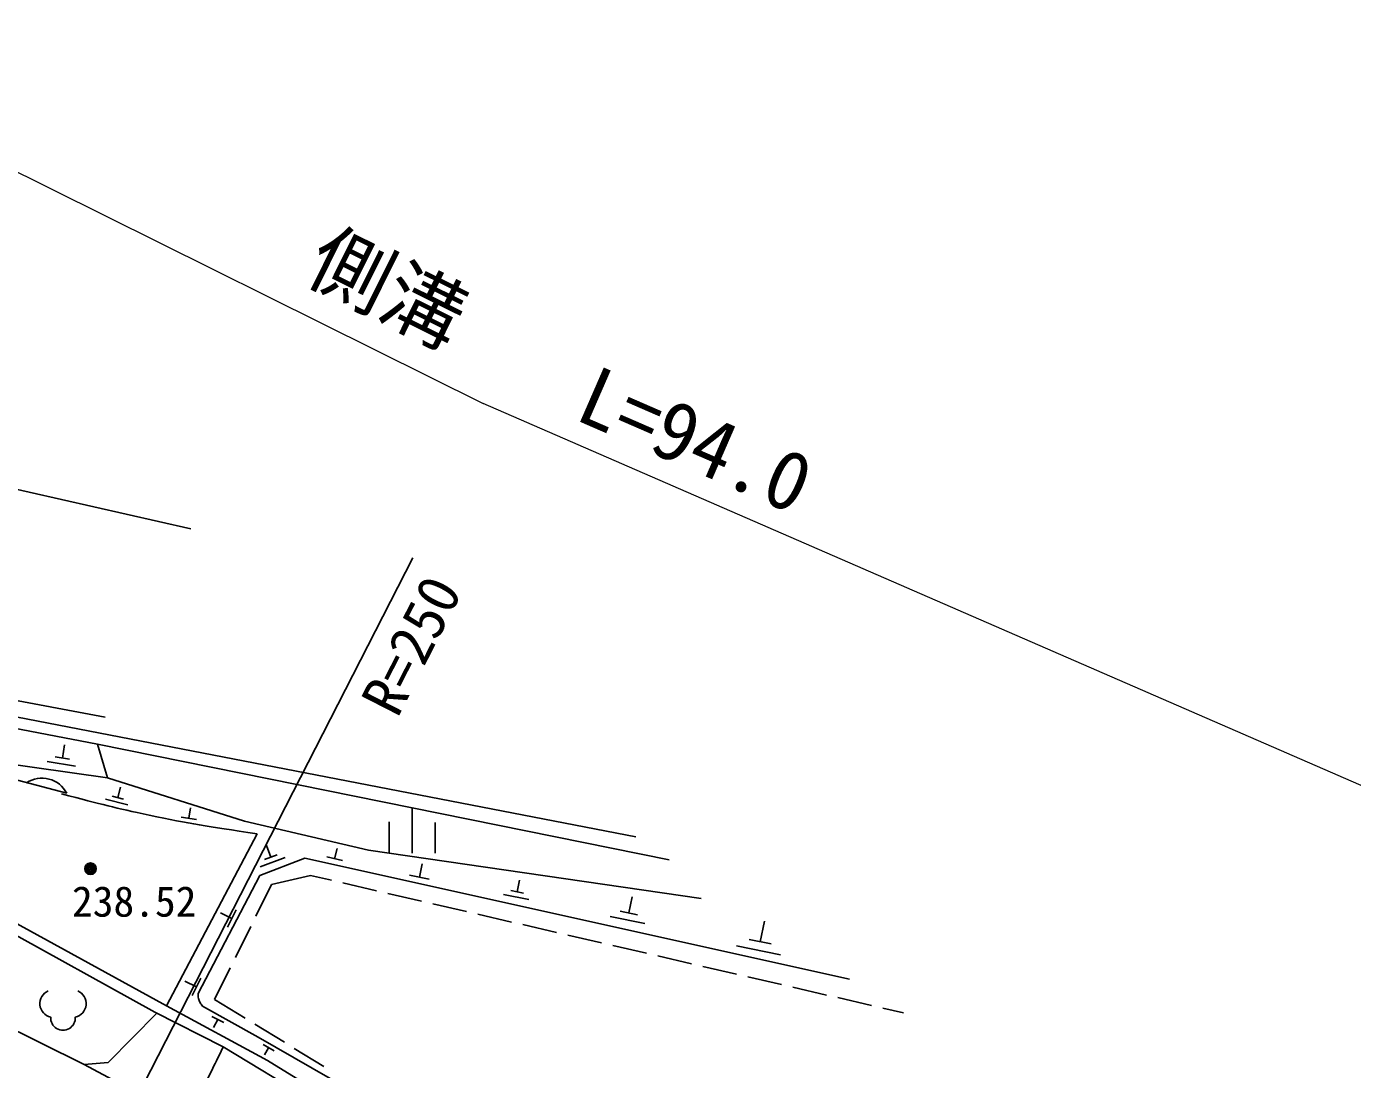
# Model space of a CAD drawing. Units: millimetres, scale not verified. Extents: x 40000 to 680000, y 20000 to 380000.
# Drawn here: x 495918 to 553312, y 272340 to 317491 of the extents above; entities that cross this region are included whole.
import ezdxf
from ezdxf.enums import TextEntityAlignment as Align

# ---------------------------------------------------------------- set-up
doc = ezdxf.new("R2010")
doc.units = ezdxf.units.MM
doc.header["$LTSCALE"] = 1000
doc.header["$PDMODE"] = 32
doc.header["$PDSIZE"] = 500
for name, color, linetype, lineweight in [('M-BGD', 7, 'Continuous', 25), ('M-BMK-SRVR', 3, 'Continuous', 25), ('M-STR-HTXT', 7, 'Continuous', 13)]:
    doc.layers.add(name, color=color, linetype=linetype, lineweight=lineweight)
doc.styles.add('ＭＳ ゴシック', font='')
doc.styles.get('ＭＳ ゴシック').set_extended_font_data('MS Gothic')

msp = doc.modelspace()

# ---------------------------------------------------------------- linework, layer by layer
at = {"layer": 'M-BGD'}
for p, q in [((486074, 299583), (503029, 295739)), ((471051, 292844), (499329, 287593)), ((522287, 282417), (479120, 290755)), ((498994, 286419), (479751, 290123)), ((523739, 281409), (498994, 286419)), ((498994, 286419), (499423, 284964)), ((499423, 284964), (492841, 285896)), ((497777, 285767), (497162, 285868)), ((497469, 285818), (497559, 286393)), ((498044, 285471), (496814, 285672)), ((505355, 283095), (499423, 284964)), ((500117, 284047), (499632, 284173)), ((499875, 284110), (499990, 284563)), ((500309, 283790), (499339, 284042)), ((502950, 283215), (503016, 283660)), ((512610, 281708), (512610, 283662)), ((503283, 283163), (502616, 283267)), ((510721, 281830), (505355, 283095)), ((511610, 281708), (511610, 283066)), ((513610, 281708), (513610, 283036)), ((501973, 275096), (505896, 282544)), ((501469, 274821), (488102, 282198)), ((506492, 281536), (506302, 282040)), ((509256, 281462), (509358, 281912)), ((525116, 279742), (510721, 281830)), ((507958, 281490), (506020, 280741)), ((507114, 281520), (506031, 281119)), ((506763, 281636), (506221, 281436)), ((531538, 276248), (507958, 281490)), ((509593, 281383), (508919, 281541)), ((512926, 280671), (513038, 281239)), ((506020, 280741), (503345, 275630)), ((508217, 280738), (506525, 280353)), ((509117, 280530), (508217, 280738)), ((513351, 280584), (512500, 280758)), ((506525, 280353), (505847, 278981)), ((511066, 280078), (509605, 280417)), ((517159, 280026), (517260, 280538)), ((513014, 279626), (511553, 279965)), ((514962, 279175), (513501, 279513)), ((517662, 279695), (516566, 279919)), ((517433, 279970), (516885, 280082)), ((521993, 279115), (522132, 279818)), ((504806, 278874), (504310, 279123)), ((504995, 279245), (504618, 278503)), ((516911, 278723), (515450, 279062)), ((522683, 278660), (521179, 278968)), ((522369, 279038), (521617, 279192)), ((505626, 278532), (504962, 277187)), ((518859, 278271), (517398, 278610)), ((527681, 277871), (527857, 278760)), ((487495, 277975), (498417, 272556)), ((520807, 277820), (519346, 278159)), ((528156, 277774), (527205, 277969)), ((522756, 277368), (521295, 277707)), ((524704, 276917), (523243, 277255)), ((528554, 277296), (526652, 277686)), ((504740, 276739), (504062, 275367)), ((526653, 276465), (525191, 276804)), ((503272, 275920), (502775, 276168)), ((503460, 276291), (503083, 275549)), ((528601, 276013), (527140, 276352)), ((530549, 275562), (529088, 275901)), ((506343, 272727), (501973, 275096)), ((505952, 273740), (503538, 275075)), ((504062, 275367), (505377, 274561)), ((532498, 275110), (531036, 275449)), ((533885, 274789), (532985, 274997)), ((499448, 272641), (501564, 274773)), ((504431, 273319), (501469, 274821)), ((503935, 274639), (504458, 274368)), ((504197, 274503), (504018, 274154)), ((505803, 274300), (507082, 273516)), ((504431, 273319), (520119, 263848)), ((509845, 271497), (505952, 273740)), ((506159, 273419), (506634, 273150)), ((506396, 273284), (506219, 272967)), ((507508, 273254), (508787, 272470)), ((498417, 272556), (499448, 272641)), ((510936, 269920), (506343, 272727)), ((498417, 272556), (499843, 271796))]:
    msp.add_line(p, q, dxfattribs=at)
for points in [[(472339, 291606), (474795, 289913), (475895, 289405), (501973, 275096)], [(497659, 284297), (490696, 286130), (486357, 287467), (480565, 288956)]]:
    msp.add_lwpolyline(points, dxfattribs=at)
for radius in [250, 200, 150, 100, 50, 20]:
    msp.add_circle((498689, 281031), radius, dxfattribs=at)
for centre, radius, start, end in [((496582, 283740), 1213, 27.32983, 123.17568), ((497096, 275189), 599, 113.44836, 257.2818), ((497899, 275189), 599, 282.7182, 66.55164), ((497497, 274573), 534, 176.52859, 3.47141)]:
    msp.add_arc(centre, radius, start, end, dxfattribs=at)
for points, knots in [([(505896, 282544), (503662, 282881), (503039, 282965), (501231, 283352), (499736, 283671), (499233, 283797), (497428, 284279)], [0, 0, 0, 0, 1, 1, 1, 2, 2, 2, 2]), ([(503345, 275630), (503341, 275536), (503338, 275499), (503358, 275418), (503376, 275346), (503396, 275308), (503430, 275242), (503466, 275173), (503484, 275149), (503538, 275075)], [0, 0, 0, 0, 1, 1, 1, 2, 2, 2, 3, 3, 3, 3])]:
    msp.add_open_spline(points, degree=3, knots=knots, dxfattribs=at)
msp.add_open_spline([(504431, 273319), (503934, 272296), (503934, 272296), (503437, 271273)], degree=3, dxfattribs=at)
msp.add_point((498689, 281031), dxfattribs=at)
at = {"layer": 'M-BMK-SRVR'}
msp.add_line((499094, 267996), (512645, 294484), dxfattribs=at)
at = {"layer": 'M-STR-HTXT'}
for p in [(482856, 317491), (560529, 281653)]:
    msp.add_line(p, (515678, 301175), dxfattribs=at)

# ---------------------------------------------------------------- texts
at = {"layer": 'M-BGD', "style": 'ＭＳ ゴシック'}
msp.add_text('238.52', height=1320, dxfattribs=at).set_placement((500580, 279615), align=Align.MIDDLE_CENTER)
at = {"layer": 'M-BMK-SRVR', "style": 'ＭＳ ゴシック'}
msp.add_text('R=250', height=1833, rotation=62.907, dxfattribs=at).set_placement((512460, 287261), align=Align.BOTTOM_LEFT)
at = {"layer": 'M-STR-HTXT', "style": 'ＭＳ ゴシック'}
for s, rotation, p in [('側溝', 333.568, (507516, 305898)), ('L=94.0', 336.478, (519257, 299809))]:
    msp.add_text(s, height=2566, rotation=rotation, dxfattribs=at).set_placement(p, align=Align.BOTTOM_LEFT)

doc.saveas('drawing.dxf')
